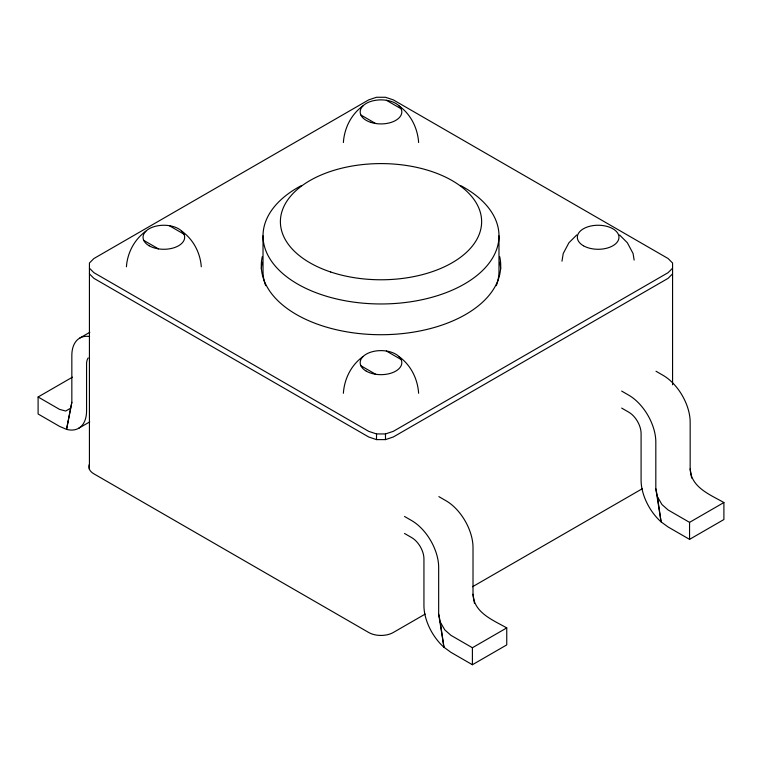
<?xml version="1.0" encoding="UTF-8"?>
<svg xmlns="http://www.w3.org/2000/svg" width="762" height="762" viewBox="0 0 762 762"><rect width="100%" height="100%" fill="white"/><g stroke="black" fill="none" stroke-linecap="round" stroke-linejoin="round"><path stroke-width="1.14" d="M126.416 266.776C127.397 252.832 134.369 239.439 145.818 231.257M343.376 142.532C344.319 128.216 351.139 114.281 362.969 105.889M343.376 393.268C344.319 378.952 351.139 365.027 362.969 356.626M561.985 261.185L563.223 253.517L568.909 242.783L576.748 234.944M89.602 336.528A38.167 22.041 60 0 0 71.838 355.559L71.838 402.307L66.551 429.358L59.569 426.387L38.1 413.995L38.1 396.992L72.447 377.161M71.838 402.307L66.551 429.358A38.167 22.041 60 0 0 86.563 410.804L86.563 364.055A17.355 10.02 60 0 1 88.201 357.921M672.57 268.195L668.083 272.682L393.268 431.349L385.486 433.94L376.514 433.94L368.732 431.349L93.916 272.682L89.43 268.195M672.57 273.863L668.083 278.349L393.268 437.007L385.486 439.607L376.514 439.607L368.732 437.007L93.916 278.349L89.43 273.863M79.743 338.08L89.849 332.251M70.19 408.442L65.703 411.032L59.569 409.394L38.1 396.992M78.657 428.282L89.764 421.862M425.177 614.086L393.268 632.508A17.355 10.02 0 0 1 368.732 632.508L93.916 473.85A17.355 10.02 0 0 1 89.43 464.172M472.516 586.75L642.347 488.699M404.517 516.465L411.671 520.589A38.167 22.041 60 0 1 438.664 567.338L438.664 614.086L440.303 622.125L444.798 629.898L450.933 635.337L472.402 647.738L506.749 627.907L506.749 644.9L472.402 664.731L450.933 652.339L443.941 647.243A38.167 22.041 60 0 1 423.939 605.59L423.939 558.841A17.355 10.02 60 0 0 411.671 537.591L404.517 533.457M621.668 391.087L628.821 395.221A38.167 22.041 60 0 1 655.815 441.97L655.815 488.718L657.454 496.748L661.949 504.53L668.083 509.969L689.553 522.361L723.9 502.529L723.9 519.532L689.553 539.363L668.083 526.971L661.092 521.875A38.167 22.041 60 0 1 641.09 480.222L641.09 433.473A17.355 10.02 60 0 0 628.821 412.223L621.668 408.089M386.391 100.289L401.107 108.785M360.893 115.014L375.609 123.511M656.015 371.256L663.169 375.39A38.167 22.041 60 0 1 690.162 422.138L690.162 468.887L691.62 478.031M723.9 502.529C710.251 494.748 690.943 487.394 690.162 468.887M169.24 225.657L183.956 234.153M386.391 351.025L401.107 359.531M143.742 240.382L158.458 248.879M360.893 365.75L375.609 374.247M438.864 496.624L446.018 500.758A38.167 22.041 60 0 1 473.012 547.507L473.012 594.255L474.469 603.399M506.749 627.907C493.1 620.116 473.793 612.762 473.012 594.255M399.031 105.889C410.861 114.281 417.681 128.216 418.624 142.532M399.031 356.626C410.861 365.027 417.681 378.952 418.624 393.268M181.88 231.257C193.329 239.439 200.301 252.832 201.292 266.776M619.554 234.944L627.383 242.783L633.079 253.517L634.136 260.09M655.815 488.718L661.092 521.875L657.454 496.748M438.664 614.086L443.941 647.243L440.303 622.125M689.553 522.361L689.553 539.363M672.57 384.791L672.57 263.004L668.083 258.518L393.268 99.86L385.486 97.269L376.514 97.269L368.732 99.86L93.916 258.518L89.43 263.004L89.43 469.354M498.977 235.849L498.977 271.272A117.977 68.113 0 0 1 496.31 285.664M472.402 647.738L472.402 664.731M385.486 433.94L385.486 439.607M376.514 433.94L376.514 439.607M263.023 235.849L263.023 271.272A117.977 68.113 0 0 0 265.69 285.664M460.562 185.557A117.977 68.113 0 0 1 465.677 283.283A117.977 68.113 0 0 1 296.323 283.283A117.977 68.113 0 0 1 301.438 185.557M261.347 269.024A119.72 69.113 0 0 1 262.309 262.242M499.691 262.242A119.72 69.113 0 0 1 500.653 269.024M499.691 256.584A119.72 69.113 0 0 1 381 334.718A119.72 69.113 0 0 1 262.309 256.584M330.689 271.996A100.632 58.102 0 0 0 481.632 221.685A100.632 58.102 0 0 0 330.689 171.374A100.632 58.102 0 0 0 330.689 271.996M583.425 245.764A20.822 12.021 0 0 0 618.258 240.382A20.822 12.021 0 0 0 592.76 225.657A20.822 12.021 0 0 0 583.425 245.764M370.589 122.311A20.822 12.021 0 0 0 401.822 111.9A20.822 12.021 0 0 0 370.589 101.489A20.822 12.021 0 0 0 370.589 122.311M149.133 245.764A20.822 12.021 0 0 0 183.956 240.382A20.822 12.021 0 0 0 158.458 225.657A20.822 12.021 0 0 0 149.133 245.764M366.274 371.142A20.822 12.021 0 0 0 401.107 365.75A20.822 12.021 0 0 0 375.609 351.025A20.822 12.021 0 0 0 366.274 371.142"/></g></svg>
